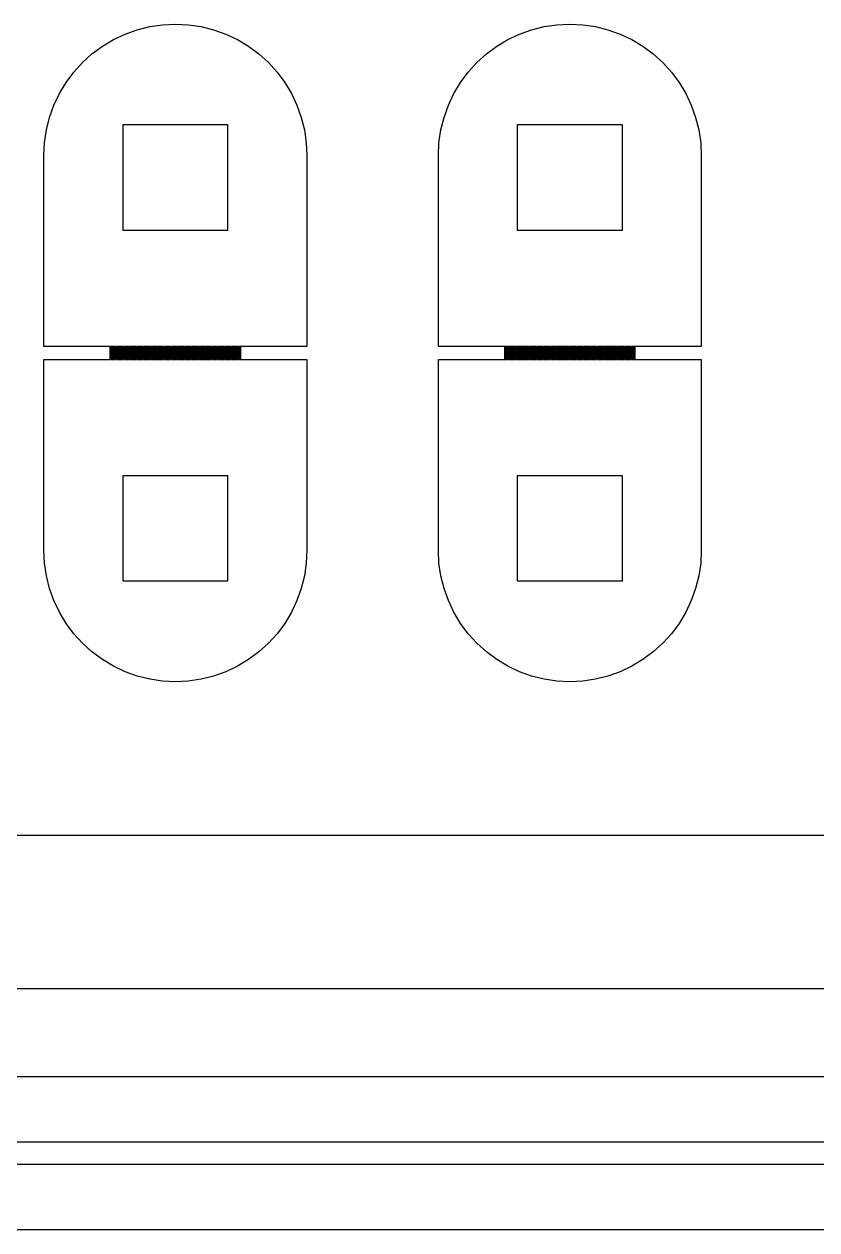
# Model space of a CAD drawing. Extents: x -25 to 122, y -49 to 104.
# Drawn here: x 46.92 to 65.36, y -11.21 to 16.81 of the extents above; entities that cross this region are included whole.
import ezdxf

# ---------------------------------------------------------------- set-up
doc = ezdxf.new("R2010")
doc.units = 0

msp = doc.modelspace()

# ---------------------------------------------------------------- linework, layer by layer
for p, q in [((50.1409, 16.7988), (50.4405, 16.8135)), ((50.4405, 16.8135), (50.7401, 16.7988)), ((59.3119, 16.7988), (59.6115, 16.8135)), ((59.6115, 16.8135), (59.9111, 16.7988)), ((48.9994, 16.4525), (49.2706, 16.5808)), ((49.2706, 16.5808), (49.5531, 16.6819)), ((49.5531, 16.6819), (49.8441, 16.7547)), ((49.8441, 16.7547), (50.1409, 16.7988)), ((50.7401, 16.7988), (51.0369, 16.7547)), ((51.0369, 16.7547), (51.3279, 16.6819)), ((51.3279, 16.6819), (51.6104, 16.5808)), ((51.6104, 16.5808), (51.8815, 16.4525)), ((58.1704, 16.4525), (58.4416, 16.5808)), ((58.4416, 16.5808), (58.7241, 16.6819)), ((58.7241, 16.6819), (59.0151, 16.7547)), ((59.0151, 16.7547), (59.3119, 16.7988)), ((59.9111, 16.7988), (60.2079, 16.7547)), ((60.2079, 16.7547), (60.4989, 16.6819)), ((60.4989, 16.6819), (60.7813, 16.5808)), ((60.7813, 16.5808), (61.0526, 16.4525)), ((48.5012, 16.1196), (48.7421, 16.2983)), ((48.7421, 16.2983), (48.9994, 16.4525)), ((51.8815, 16.4525), (52.1389, 16.2983)), ((52.1389, 16.2983), (52.3798, 16.1196)), ((57.6722, 16.1196), (57.9131, 16.2983)), ((57.9131, 16.2983), (58.1704, 16.4525)), ((61.0526, 16.4525), (61.3099, 16.2983)), ((61.3099, 16.2983), (61.5508, 16.1196)), ((48.2789, 15.9181), (48.5012, 16.1196)), ((52.3798, 16.1196), (52.6021, 15.9181)), ((57.4499, 15.9181), (57.6722, 16.1196)), ((61.5508, 16.1196), (61.7731, 15.9181)), ((47.8987, 15.4549), (48.0774, 15.6958)), ((48.0774, 15.6958), (48.2789, 15.9181)), ((52.6021, 15.9181), (52.8036, 15.6958)), ((52.8036, 15.6958), (52.9823, 15.4549)), ((57.0697, 15.4549), (57.2484, 15.6958)), ((57.2484, 15.6958), (57.4499, 15.9181)), ((61.7731, 15.9181), (61.9746, 15.6958)), ((61.9746, 15.6958), (62.1533, 15.4549)), ((47.7445, 15.1975), (47.8987, 15.4549)), ((52.9823, 15.4549), (53.1365, 15.1975)), ((56.9155, 15.1975), (57.0697, 15.4549)), ((62.1533, 15.4549), (62.3075, 15.1975)), ((47.6162, 14.9263), (47.7445, 15.1975)), ((53.1365, 15.1975), (53.2648, 14.9263)), ((56.7872, 14.9263), (56.9155, 15.1975)), ((62.3075, 15.1975), (62.4358, 14.9263)), ((47.5151, 14.6439), (47.6162, 14.9263)), ((53.2648, 14.9263), (53.3659, 14.6439)), ((56.6861, 14.6439), (56.7872, 14.9263)), ((62.4358, 14.9263), (62.5368, 14.6439)), ((47.4422, 14.3529), (47.5151, 14.6439)), ((53.3659, 14.6439), (53.4388, 14.3529)), ((56.6132, 14.3529), (56.6861, 14.6439)), ((62.5368, 14.6439), (62.6098, 14.3529)), ((47.3982, 14.0561), (47.4422, 14.3529)), ((51.6633, 14.4698), (49.2177, 14.4698)), ((49.2177, 14.4698), (49.2177, 12.0242)), ((51.6633, 12.0242), (51.6633, 14.4698)), ((53.4388, 14.3529), (53.4828, 14.0561)), ((56.5692, 14.0561), (56.6132, 14.3529)), ((60.8343, 14.4698), (58.3887, 14.4698)), ((58.3887, 14.4698), (58.3887, 12.0242)), ((60.8343, 12.0242), (60.8343, 14.4698)), ((62.6098, 14.3529), (62.6538, 14.0561)), ((47.3835, 13.7565), (47.3982, 14.0561)), ((53.4828, 14.0561), (53.4975, 13.7565)), ((56.5545, 13.7565), (56.5692, 14.0561)), ((62.6538, 14.0561), (62.6685, 13.7565)), ((47.3835, 9.32384), (47.3835, 13.7565)), ((53.4975, 13.7565), (53.4975, 9.32384)), ((56.5545, 9.32384), (56.5545, 13.7565)), ((62.6685, 13.7565), (62.6685, 9.32384)), ((49.2177, 12.0242), (51.6633, 12.0242)), ((58.3887, 12.0242), (60.8343, 12.0242)), ((48.9273, 9.32384), (47.3835, 9.32384)), ((48.9273, 9.01814), (48.9273, 9.32384)), ((48.968, 9.32384), (48.9375, 9.32384)), ((48.9375, 9.32384), (48.9375, 9.01814)), ((48.968, 9.01814), (48.968, 9.32384)), ((49.0088, 9.32384), (48.9782, 9.32384)), ((48.9782, 9.32384), (48.9782, 9.01814)), ((49.0088, 9.01814), (49.0088, 9.32384)), ((49.0496, 9.32384), (49.019, 9.32384)), ((49.019, 9.32384), (49.019, 9.01814)), ((49.0496, 9.01814), (49.0496, 9.32384)), ((49.0903, 9.32384), (49.0598, 9.32384)), ((49.0598, 9.32384), (49.0598, 9.01814)), ((49.0903, 9.01814), (49.0903, 9.32384)), ((49.1311, 9.32384), (49.1005, 9.32384)), ((49.1005, 9.32384), (49.1005, 9.01814)), ((49.1311, 9.01814), (49.1311, 9.32384)), ((49.1718, 9.32384), (49.1413, 9.32384)), ((49.1413, 9.32384), (49.1413, 9.01814)), ((49.1718, 9.01814), (49.1718, 9.32384)), ((49.2126, 9.32384), (49.182, 9.32384)), ((49.182, 9.32384), (49.182, 9.01814)), ((49.2126, 9.01814), (49.2126, 9.32384)), ((49.2534, 9.32384), (49.2228, 9.32384)), ((49.2228, 9.32384), (49.2228, 9.01814)), ((49.2534, 9.01814), (49.2534, 9.32384)), ((49.2941, 9.32384), (49.2635, 9.32384)), ((49.2635, 9.32384), (49.2635, 9.01814)), ((49.2941, 9.01814), (49.2941, 9.32384)), ((49.3349, 9.32384), (49.3043, 9.32384)), ((49.3043, 9.32384), (49.3043, 9.01814)), ((49.3349, 9.01814), (49.3349, 9.32384)), ((49.3756, 9.32384), (49.3451, 9.32384)), ((49.3451, 9.32384), (49.3451, 9.01814)), ((49.3756, 9.01814), (49.3756, 9.32384)), ((49.4164, 9.32384), (49.3858, 9.32384)), ((49.3858, 9.32384), (49.3858, 9.01814)), ((49.4164, 9.01814), (49.4164, 9.32384)), ((49.4572, 9.32384), (49.4266, 9.32384)), ((49.4266, 9.32384), (49.4266, 9.01814)), ((49.4572, 9.01814), (49.4572, 9.32384)), ((49.4979, 9.32384), (49.4674, 9.32384)), ((49.4674, 9.32384), (49.4674, 9.01814)), ((49.4979, 9.01814), (49.4979, 9.32384)), ((49.5387, 9.32384), (49.5081, 9.32384)), ((49.5081, 9.32384), (49.5081, 9.01814)), ((49.5387, 9.01814), (49.5387, 9.32384)), ((49.5795, 9.32384), (49.5489, 9.32384)), ((49.5489, 9.32384), (49.5489, 9.01814)), ((49.5795, 9.01814), (49.5795, 9.32384)), ((49.6202, 9.32384), (49.5896, 9.32384)), ((49.5896, 9.32384), (49.5896, 9.01814)), ((49.6202, 9.01814), (49.6202, 9.32384)), ((49.661, 9.32384), (49.6304, 9.32384)), ((49.6304, 9.32384), (49.6304, 9.01814)), ((49.661, 9.01814), (49.661, 9.32384)), ((49.7017, 9.32384), (49.6712, 9.32384)), ((49.6712, 9.32384), (49.6712, 9.01814)), ((49.7017, 9.01814), (49.7017, 9.32384)), ((49.7425, 9.32384), (49.7119, 9.32384)), ((49.7119, 9.32384), (49.7119, 9.01814)), ((49.7425, 9.01814), (49.7425, 9.32384)), ((49.7832, 9.32384), (49.7527, 9.32384)), ((49.7527, 9.32384), (49.7527, 9.01814)), ((49.7832, 9.01814), (49.7832, 9.32384)), ((49.824, 9.32384), (49.7934, 9.32384)), ((49.7934, 9.32384), (49.7934, 9.01814)), ((49.824, 9.01814), (49.824, 9.32384)), ((49.8648, 9.32384), (49.8342, 9.32384)), ((49.8342, 9.32384), (49.8342, 9.01814)), ((49.8648, 9.01814), (49.8648, 9.32384)), ((49.9055, 9.32384), (49.875, 9.32384)), ((49.875, 9.32384), (49.875, 9.01814)), ((49.9055, 9.01814), (49.9055, 9.32384)), ((49.9463, 9.32384), (49.9157, 9.32384)), ((49.9157, 9.32384), (49.9157, 9.01814)), ((49.9463, 9.01814), (49.9463, 9.32384)), ((49.987, 9.32384), (49.9565, 9.32384)), ((49.9565, 9.32384), (49.9565, 9.01814)), ((49.987, 9.01814), (49.987, 9.32384)), ((50.0278, 9.32384), (49.9972, 9.32384)), ((49.9972, 9.32384), (49.9972, 9.01814)), ((50.0278, 9.01814), (50.0278, 9.32384)), ((50.0686, 9.32384), (50.038, 9.32384)), ((50.038, 9.32384), (50.038, 9.01814)), ((50.0686, 9.01814), (50.0686, 9.32384)), ((50.1093, 9.32384), (50.0788, 9.32384)), ((50.0788, 9.32384), (50.0788, 9.01814)), ((50.1093, 9.01814), (50.1093, 9.32384)), ((50.1501, 9.32384), (50.1195, 9.32384)), ((50.1195, 9.32384), (50.1195, 9.01814)), ((50.1501, 9.01814), (50.1501, 9.32384)), ((50.1908, 9.32384), (50.1603, 9.32384)), ((50.1603, 9.32384), (50.1603, 9.01814)), ((50.1908, 9.01814), (50.1908, 9.32384)), ((50.2316, 9.32384), (50.201, 9.32384)), ((50.201, 9.32384), (50.201, 9.01814)), ((50.2316, 9.01814), (50.2316, 9.32384)), ((50.2724, 9.32384), (50.2418, 9.32384)), ((50.2418, 9.32384), (50.2418, 9.01814)), ((50.2724, 9.01814), (50.2724, 9.32384)), ((50.3131, 9.32384), (50.2825, 9.32384)), ((50.2825, 9.32384), (50.2825, 9.01814)), ((50.3131, 9.01814), (50.3131, 9.32384)), ((50.3539, 9.32384), (50.3233, 9.32384)), ((50.3233, 9.32384), (50.3233, 9.01814)), ((50.3539, 9.01814), (50.3539, 9.32384)), ((50.3946, 9.32384), (50.3641, 9.32384)), ((50.3641, 9.32384), (50.3641, 9.01814)), ((50.3946, 9.01814), (50.3946, 9.32384)), ((50.4354, 9.32384), (50.4048, 9.32384)), ((50.4048, 9.32384), (50.4048, 9.01814)), ((50.4354, 9.01814), (50.4354, 9.32384)), ((50.4762, 9.32384), (50.4456, 9.32384)), ((50.4456, 9.32384), (50.4456, 9.01814)), ((50.4762, 9.01814), (50.4762, 9.32384)), ((50.5169, 9.32384), (50.4863, 9.32384)), ((50.4863, 9.32384), (50.4863, 9.01814)), ((50.5169, 9.01814), (50.5169, 9.32384)), ((50.5577, 9.32384), (50.5271, 9.32384)), ((50.5271, 9.32384), (50.5271, 9.01814)), ((50.5577, 9.01814), (50.5577, 9.32384)), ((50.5984, 9.32384), (50.5679, 9.32384)), ((50.5679, 9.32384), (50.5679, 9.01814)), ((50.5984, 9.01814), (50.5984, 9.32384)), ((50.6392, 9.32384), (50.6086, 9.32384)), ((50.6086, 9.32384), (50.6086, 9.01814)), ((50.6392, 9.01814), (50.6392, 9.32384)), ((50.6799, 9.32384), (50.6494, 9.32384)), ((50.6494, 9.32384), (50.6494, 9.01814)), ((50.6799, 9.01814), (50.6799, 9.32384)), ((50.7207, 9.32384), (50.6901, 9.32384)), ((50.6901, 9.32384), (50.6901, 9.01814)), ((50.7207, 9.01814), (50.7207, 9.32384)), ((50.7615, 9.32384), (50.7309, 9.32384)), ((50.7309, 9.32384), (50.7309, 9.01814)), ((50.7615, 9.01814), (50.7615, 9.32384)), ((50.8022, 9.32384), (50.7717, 9.32384)), ((50.7717, 9.32384), (50.7717, 9.01814)), ((50.8022, 9.01814), (50.8022, 9.32384)), ((50.843, 9.32384), (50.8124, 9.32384)), ((50.8124, 9.32384), (50.8124, 9.01814)), ((50.843, 9.01814), (50.843, 9.32384)), ((50.8838, 9.32384), (50.8532, 9.32384)), ((50.8532, 9.32384), (50.8532, 9.01814)), ((50.8838, 9.01814), (50.8838, 9.32384)), ((50.9245, 9.32384), (50.8939, 9.32384)), ((50.8939, 9.32384), (50.8939, 9.01814)), ((50.9245, 9.01814), (50.9245, 9.32384)), ((50.9653, 9.32384), (50.9347, 9.32384)), ((50.9347, 9.32384), (50.9347, 9.01814)), ((50.9653, 9.01814), (50.9653, 9.32384)), ((51.006, 9.32384), (50.9755, 9.32384)), ((50.9755, 9.32384), (50.9755, 9.01814)), ((51.006, 9.01814), (51.006, 9.32384)), ((51.0468, 9.32384), (51.0162, 9.32384)), ((51.0162, 9.32384), (51.0162, 9.01814)), ((51.0468, 9.01814), (51.0468, 9.32384)), ((51.0876, 9.32384), (51.057, 9.32384)), ((51.057, 9.32384), (51.057, 9.01814)), ((51.0876, 9.01814), (51.0876, 9.32384)), ((51.1283, 9.32384), (51.0977, 9.32384)), ((51.0977, 9.32384), (51.0977, 9.01814)), ((51.1283, 9.01814), (51.1283, 9.32384)), ((51.1691, 9.32384), (51.1385, 9.32384)), ((51.1385, 9.32384), (51.1385, 9.01814)), ((51.1691, 9.01814), (51.1691, 9.32384)), ((51.2098, 9.32384), (51.1793, 9.32384)), ((51.1793, 9.32384), (51.1793, 9.01814)), ((51.2098, 9.01814), (51.2098, 9.32384)), ((51.2506, 9.32384), (51.22, 9.32384)), ((51.22, 9.32384), (51.22, 9.01814)), ((51.2506, 9.01814), (51.2506, 9.32384)), ((51.2914, 9.32384), (51.2608, 9.32384)), ((51.2608, 9.32384), (51.2608, 9.01814)), ((51.2914, 9.01814), (51.2914, 9.32384)), ((51.3321, 9.32384), (51.3015, 9.32384)), ((51.3015, 9.32384), (51.3015, 9.01814)), ((51.3321, 9.01814), (51.3321, 9.32384)), ((51.3729, 9.32384), (51.3423, 9.32384)), ((51.3423, 9.32384), (51.3423, 9.01814)), ((51.3729, 9.01814), (51.3729, 9.32384)), ((51.4136, 9.32384), (51.3831, 9.32384)), ((51.3831, 9.32384), (51.3831, 9.01814)), ((51.4136, 9.01814), (51.4136, 9.32384)), ((51.4544, 9.32384), (51.4238, 9.32384)), ((51.4238, 9.32384), (51.4238, 9.01814)), ((51.4544, 9.01814), (51.4544, 9.32384)), ((51.4951, 9.32384), (51.4646, 9.32384)), ((51.4646, 9.32384), (51.4646, 9.01814)), ((51.4951, 9.01814), (51.4951, 9.32384)), ((51.5359, 9.32384), (51.5053, 9.32384)), ((51.5053, 9.32384), (51.5053, 9.01814)), ((51.5359, 9.01814), (51.5359, 9.32384)), ((51.5767, 9.32384), (51.5461, 9.32384)), ((51.5461, 9.32384), (51.5461, 9.01814)), ((51.5767, 9.01814), (51.5767, 9.32384)), ((51.6174, 9.32384), (51.5869, 9.32384)), ((51.5869, 9.32384), (51.5869, 9.01814)), ((51.6174, 9.01814), (51.6174, 9.32384)), ((51.6582, 9.32384), (51.6276, 9.32384)), ((51.6276, 9.32384), (51.6276, 9.01814)), ((51.6582, 9.01814), (51.6582, 9.32384)), ((51.6989, 9.32384), (51.6684, 9.32384)), ((51.6684, 9.32384), (51.6684, 9.01814)), ((51.6989, 9.01814), (51.6989, 9.32384)), ((51.7397, 9.32384), (51.7091, 9.32384)), ((51.7091, 9.32384), (51.7091, 9.01814)), ((51.7397, 9.01814), (51.7397, 9.32384)), ((51.7805, 9.32384), (51.7499, 9.32384)), ((51.7499, 9.32384), (51.7499, 9.01814)), ((51.7805, 9.01814), (51.7805, 9.32384)), ((51.8212, 9.32384), (51.7907, 9.32384)), ((51.7907, 9.32384), (51.7907, 9.01814)), ((51.8212, 9.01814), (51.8212, 9.32384)), ((51.862, 9.32384), (51.8314, 9.32384)), ((51.8314, 9.32384), (51.8314, 9.01814)), ((51.862, 9.01814), (51.862, 9.32384)), ((51.9028, 9.32384), (51.8722, 9.32384)), ((51.8722, 9.32384), (51.8722, 9.01814)), ((51.9028, 9.01814), (51.9028, 9.32384)), ((51.9435, 9.32384), (51.9129, 9.32384)), ((51.9129, 9.32384), (51.9129, 9.01814)), ((51.9435, 9.01814), (51.9435, 9.32384)), ((53.4975, 9.32384), (51.9537, 9.32384)), ((51.9537, 9.32384), (51.9537, 9.01814)), ((58.0983, 9.32384), (56.5545, 9.32384)), ((58.0983, 9.01814), (58.0983, 9.32384)), ((58.139, 9.32384), (58.1085, 9.32384)), ((58.1085, 9.32384), (58.1085, 9.01814)), ((58.139, 9.01814), (58.139, 9.32384)), ((58.1798, 9.32384), (58.1492, 9.32384)), ((58.1492, 9.32384), (58.1492, 9.01814)), ((58.1798, 9.01814), (58.1798, 9.32384)), ((58.2206, 9.32384), (58.19, 9.32384)), ((58.19, 9.32384), (58.19, 9.01814)), ((58.2206, 9.01814), (58.2206, 9.32384)), ((58.2613, 9.32384), (58.2308, 9.32384)), ((58.2308, 9.32384), (58.2308, 9.01814)), ((58.2613, 9.01814), (58.2613, 9.32384)), ((58.3021, 9.32384), (58.2715, 9.32384)), ((58.2715, 9.32384), (58.2715, 9.01814)), ((58.3021, 9.01814), (58.3021, 9.32384)), ((58.3428, 9.32384), (58.3123, 9.32384)), ((58.3123, 9.32384), (58.3123, 9.01814)), ((58.3428, 9.01814), (58.3428, 9.32384)), ((58.3836, 9.32384), (58.353, 9.32384)), ((58.353, 9.32384), (58.353, 9.01814)), ((58.3836, 9.01814), (58.3836, 9.32384)), ((58.4244, 9.32384), (58.3938, 9.32384)), ((58.3938, 9.32384), (58.3938, 9.01814)), ((58.4244, 9.01814), (58.4244, 9.32384)), ((58.4651, 9.32384), (58.4346, 9.32384)), ((58.4346, 9.32384), (58.4346, 9.01814)), ((58.4651, 9.01814), (58.4651, 9.32384)), ((58.5059, 9.32384), (58.4753, 9.32384)), ((58.4753, 9.32384), (58.4753, 9.01814)), ((58.5059, 9.01814), (58.5059, 9.32384)), ((58.5466, 9.32384), (58.5161, 9.32384)), ((58.5161, 9.32384), (58.5161, 9.01814)), ((58.5466, 9.01814), (58.5466, 9.32384)), ((58.5874, 9.32384), (58.5568, 9.32384)), ((58.5568, 9.32384), (58.5568, 9.01814)), ((58.5874, 9.01814), (58.5874, 9.32384)), ((58.6282, 9.32384), (58.5976, 9.32384)), ((58.5976, 9.32384), (58.5976, 9.01814)), ((58.6282, 9.01814), (58.6282, 9.32384)), ((58.6689, 9.32384), (58.6384, 9.32384)), ((58.6384, 9.32384), (58.6384, 9.01814)), ((58.6689, 9.01814), (58.6689, 9.32384)), ((58.7097, 9.32384), (58.6791, 9.32384)), ((58.6791, 9.32384), (58.6791, 9.01814)), ((58.7097, 9.01814), (58.7097, 9.32384)), ((58.7505, 9.32384), (58.7199, 9.32384)), ((58.7199, 9.32384), (58.7199, 9.01814)), ((58.7505, 9.01814), (58.7505, 9.32384)), ((58.7912, 9.32384), (58.7606, 9.32384)), ((58.7606, 9.32384), (58.7606, 9.01814)), ((58.7912, 9.01814), (58.7912, 9.32384)), ((58.832, 9.32384), (58.8014, 9.32384)), ((58.8014, 9.32384), (58.8014, 9.01814)), ((58.832, 9.01814), (58.832, 9.32384)), ((58.8727, 9.32384), (58.8422, 9.32384)), ((58.8422, 9.32384), (58.8422, 9.01814)), ((58.8727, 9.01814), (58.8727, 9.32384)), ((58.9135, 9.32384), (58.8829, 9.32384)), ((58.8829, 9.32384), (58.8829, 9.01814)), ((58.9135, 9.01814), (58.9135, 9.32384)), ((58.9543, 9.32384), (58.9237, 9.32384)), ((58.9237, 9.32384), (58.9237, 9.01814)), ((58.9543, 9.01814), (58.9543, 9.32384)), ((58.995, 9.32384), (58.9644, 9.32384)), ((58.9644, 9.32384), (58.9644, 9.01814)), ((58.995, 9.01814), (58.995, 9.32384)), ((59.0358, 9.32384), (59.0052, 9.32384)), ((59.0052, 9.32384), (59.0052, 9.01814)), ((59.0358, 9.01814), (59.0358, 9.32384)), ((59.0765, 9.32384), (59.046, 9.32384)), ((59.046, 9.32384), (59.046, 9.01814)), ((59.0765, 9.01814), (59.0765, 9.32384)), ((59.1173, 9.32384), (59.0867, 9.32384)), ((59.0867, 9.32384), (59.0867, 9.01814)), ((59.1173, 9.01814), (59.1173, 9.32384)), ((59.1581, 9.32384), (59.1275, 9.32384)), ((59.1275, 9.32384), (59.1275, 9.01814)), ((59.1581, 9.01814), (59.1581, 9.32384)), ((59.1988, 9.32384), (59.1682, 9.32384)), ((59.1682, 9.32384), (59.1682, 9.01814)), ((59.1988, 9.01814), (59.1988, 9.32384)), ((59.2396, 9.32384), (59.209, 9.32384)), ((59.209, 9.32384), (59.209, 9.01814)), ((59.2396, 9.01814), (59.2396, 9.32384)), ((59.2803, 9.32384), (59.2498, 9.32384)), ((59.2498, 9.32384), (59.2498, 9.01814)), ((59.2803, 9.01814), (59.2803, 9.32384)), ((59.3211, 9.32384), (59.2905, 9.32384)), ((59.2905, 9.32384), (59.2905, 9.01814)), ((59.3211, 9.01814), (59.3211, 9.32384)), ((59.3618, 9.32384), (59.3313, 9.32384)), ((59.3313, 9.32384), (59.3313, 9.01814)), ((59.3618, 9.01814), (59.3618, 9.32384)), ((59.4026, 9.32384), (59.372, 9.32384)), ((59.372, 9.32384), (59.372, 9.01814)), ((59.4026, 9.01814), (59.4026, 9.32384)), ((59.4434, 9.32384), (59.4128, 9.32384)), ((59.4128, 9.32384), (59.4128, 9.01814)), ((59.4434, 9.01814), (59.4434, 9.32384)), ((59.4841, 9.32384), (59.4536, 9.32384)), ((59.4536, 9.32384), (59.4536, 9.01814)), ((59.4841, 9.01814), (59.4841, 9.32384)), ((59.5249, 9.32384), (59.4943, 9.32384)), ((59.4943, 9.32384), (59.4943, 9.01814)), ((59.5249, 9.01814), (59.5249, 9.32384)), ((59.5656, 9.32384), (59.5351, 9.32384)), ((59.5351, 9.32384), (59.5351, 9.01814)), ((59.5656, 9.01814), (59.5656, 9.32384)), ((59.6064, 9.32384), (59.5758, 9.32384)), ((59.5758, 9.32384), (59.5758, 9.01814)), ((59.6064, 9.01814), (59.6064, 9.32384)), ((59.6471, 9.32384), (59.6166, 9.32384)), ((59.6166, 9.32384), (59.6166, 9.01814)), ((59.6471, 9.01814), (59.6471, 9.32384)), ((59.6879, 9.32384), (59.6573, 9.32384)), ((59.6573, 9.32384), (59.6573, 9.01814)), ((59.6879, 9.01814), (59.6879, 9.32384)), ((59.7287, 9.32384), (59.6981, 9.32384)), ((59.6981, 9.32384), (59.6981, 9.01814)), ((59.7287, 9.01814), (59.7287, 9.32384)), ((59.7694, 9.32384), (59.7389, 9.32384)), ((59.7389, 9.32384), (59.7389, 9.01814)), ((59.7694, 9.01814), (59.7694, 9.32384)), ((59.8102, 9.32384), (59.7796, 9.32384)), ((59.7796, 9.32384), (59.7796, 9.01814)), ((59.8102, 9.01814), (59.8102, 9.32384)), ((59.8509, 9.32384), (59.8204, 9.32384)), ((59.8204, 9.32384), (59.8204, 9.01814)), ((59.8509, 9.01814), (59.8509, 9.32384)), ((59.8917, 9.32384), (59.8611, 9.32384)), ((59.8611, 9.32384), (59.8611, 9.01814)), ((59.8917, 9.01814), (59.8917, 9.32384)), ((59.9325, 9.32384), (59.9019, 9.32384)), ((59.9019, 9.32384), (59.9019, 9.01814)), ((59.9325, 9.01814), (59.9325, 9.32384)), ((59.9732, 9.32384), (59.9427, 9.32384)), ((59.9427, 9.32384), (59.9427, 9.01814)), ((59.9732, 9.01814), (59.9732, 9.32384)), ((60.014, 9.32384), (59.9834, 9.32384)), ((59.9834, 9.32384), (59.9834, 9.01814)), ((60.014, 9.01814), (60.014, 9.32384)), ((60.0547, 9.32384), (60.0242, 9.32384)), ((60.0242, 9.32384), (60.0242, 9.01814)), ((60.0547, 9.01814), (60.0547, 9.32384)), ((60.0955, 9.32384), (60.0649, 9.32384)), ((60.0649, 9.32384), (60.0649, 9.01814)), ((60.0955, 9.01814), (60.0955, 9.32384)), ((60.1363, 9.32384), (60.1057, 9.32384)), ((60.1057, 9.32384), (60.1057, 9.01814)), ((60.1363, 9.01814), (60.1363, 9.32384)), ((60.177, 9.32384), (60.1465, 9.32384)), ((60.1465, 9.32384), (60.1465, 9.01814)), ((60.177, 9.01814), (60.177, 9.32384)), ((60.2178, 9.32384), (60.1872, 9.32384)), ((60.1872, 9.32384), (60.1872, 9.01814)), ((60.2178, 9.01814), (60.2178, 9.32384)), ((60.2585, 9.32384), (60.228, 9.32384)), ((60.228, 9.32384), (60.228, 9.01814)), ((60.2585, 9.01814), (60.2585, 9.32384)), ((60.2993, 9.32384), (60.2687, 9.32384)), ((60.2687, 9.32384), (60.2687, 9.01814)), ((60.2993, 9.01814), (60.2993, 9.32384)), ((60.3401, 9.32384), (60.3095, 9.32384)), ((60.3095, 9.32384), (60.3095, 9.01814)), ((60.3401, 9.01814), (60.3401, 9.32384)), ((60.3808, 9.32384), (60.3503, 9.32384)), ((60.3503, 9.32384), (60.3503, 9.01814)), ((60.3808, 9.01814), (60.3808, 9.32384)), ((60.4216, 9.32384), (60.391, 9.32384)), ((60.391, 9.32384), (60.391, 9.01814)), ((60.4216, 9.01814), (60.4216, 9.32384)), ((60.4623, 9.32384), (60.4318, 9.32384)), ((60.4318, 9.32384), (60.4318, 9.01814)), ((60.4623, 9.01814), (60.4623, 9.32384)), ((60.5031, 9.32384), (60.4725, 9.32384)), ((60.4725, 9.32384), (60.4725, 9.01814)), ((60.5031, 9.01814), (60.5031, 9.32384)), ((60.5439, 9.32384), (60.5133, 9.32384)), ((60.5133, 9.32384), (60.5133, 9.01814)), ((60.5439, 9.01814), (60.5439, 9.32384)), ((60.5846, 9.32384), (60.5541, 9.32384)), ((60.5541, 9.32384), (60.5541, 9.01814)), ((60.5846, 9.01814), (60.5846, 9.32384)), ((60.6254, 9.32384), (60.5948, 9.32384)), ((60.5948, 9.32384), (60.5948, 9.01814)), ((60.6254, 9.01814), (60.6254, 9.32384)), ((60.6662, 9.32384), (60.6356, 9.32384)), ((60.6356, 9.32384), (60.6356, 9.01814)), ((60.6662, 9.01814), (60.6662, 9.32384)), ((60.7069, 9.32384), (60.6763, 9.32384)), ((60.6763, 9.32384), (60.6763, 9.01814)), ((60.7069, 9.01814), (60.7069, 9.32384)), ((60.7477, 9.32384), (60.7171, 9.32384)), ((60.7171, 9.32384), (60.7171, 9.01814)), ((60.7477, 9.01814), (60.7477, 9.32384)), ((60.7884, 9.32384), (60.7579, 9.32384)), ((60.7579, 9.32384), (60.7579, 9.01814)), ((60.7884, 9.01814), (60.7884, 9.32384)), ((60.8292, 9.32384), (60.7986, 9.32384)), ((60.7986, 9.32384), (60.7986, 9.01814)), ((60.8292, 9.01814), (60.8292, 9.32384)), ((60.8699, 9.32384), (60.8394, 9.32384)), ((60.8394, 9.32384), (60.8394, 9.01814)), ((60.8699, 9.01814), (60.8699, 9.32384)), ((60.9107, 9.32384), (60.8801, 9.32384)), ((60.8801, 9.32384), (60.8801, 9.01814)), ((60.9107, 9.01814), (60.9107, 9.32384)), ((60.9515, 9.32384), (60.9209, 9.32384)), ((60.9209, 9.32384), (60.9209, 9.01814)), ((60.9515, 9.01814), (60.9515, 9.32384)), ((60.9922, 9.32384), (60.9617, 9.32384)), ((60.9617, 9.32384), (60.9617, 9.01814)), ((60.9922, 9.01814), (60.9922, 9.32384)), ((61.033, 9.32384), (61.0024, 9.32384)), ((61.0024, 9.32384), (61.0024, 9.01814)), ((61.033, 9.01814), (61.033, 9.32384)), ((61.0738, 9.32384), (61.0432, 9.32384)), ((61.0432, 9.32384), (61.0432, 9.01814)), ((61.0738, 9.01814), (61.0738, 9.32384)), ((61.1145, 9.32384), (61.0839, 9.32384)), ((61.0839, 9.32384), (61.0839, 9.01814)), ((61.1145, 9.01814), (61.1145, 9.32384)), ((62.6685, 9.32384), (61.1247, 9.32384)), ((61.1247, 9.32384), (61.1247, 9.01814)), ((47.3835, 4.58549), (47.3835, 9.01814)), ((47.3835, 9.01814), (48.9273, 9.01814)), ((48.9375, 9.01814), (48.968, 9.01814)), ((48.9782, 9.01814), (49.0088, 9.01814)), ((49.019, 9.01814), (49.0496, 9.01814)), ((49.0598, 9.01814), (49.0903, 9.01814)), ((49.1005, 9.01814), (49.1311, 9.01814)), ((49.1413, 9.01814), (49.1718, 9.01814)), ((49.182, 9.01814), (49.2126, 9.01814)), ((49.2228, 9.01814), (49.2534, 9.01814)), ((49.2635, 9.01814), (49.2941, 9.01814)), ((49.3043, 9.01814), (49.3349, 9.01814)), ((49.3451, 9.01814), (49.3756, 9.01814)), ((49.3858, 9.01814), (49.4164, 9.01814)), ((49.4266, 9.01814), (49.4572, 9.01814)), ((49.4674, 9.01814), (49.4979, 9.01814)), ((49.5081, 9.01814), (49.5387, 9.01814)), ((49.5489, 9.01814), (49.5795, 9.01814)), ((49.5896, 9.01814), (49.6202, 9.01814)), ((49.6304, 9.01814), (49.661, 9.01814)), ((49.6712, 9.01814), (49.7017, 9.01814)), ((49.7119, 9.01814), (49.7425, 9.01814)), ((49.7527, 9.01814), (49.7832, 9.01814)), ((49.7934, 9.01814), (49.824, 9.01814)), ((49.8342, 9.01814), (49.8648, 9.01814)), ((49.875, 9.01814), (49.9055, 9.01814)), ((49.9157, 9.01814), (49.9463, 9.01814)), ((49.9565, 9.01814), (49.987, 9.01814)), ((49.9972, 9.01814), (50.0278, 9.01814)), ((50.038, 9.01814), (50.0686, 9.01814)), ((50.0788, 9.01814), (50.1093, 9.01814)), ((50.1195, 9.01814), (50.1501, 9.01814)), ((50.1603, 9.01814), (50.1908, 9.01814)), ((50.201, 9.01814), (50.2316, 9.01814)), ((50.2418, 9.01814), (50.2724, 9.01814)), ((50.2825, 9.01814), (50.3131, 9.01814)), ((50.3233, 9.01814), (50.3539, 9.01814)), ((50.3641, 9.01814), (50.3946, 9.01814)), ((50.4048, 9.01814), (50.4354, 9.01814)), ((50.4456, 9.01814), (50.4762, 9.01814)), ((50.4863, 9.01814), (50.5169, 9.01814)), ((50.5271, 9.01814), (50.5577, 9.01814)), ((50.5679, 9.01814), (50.5984, 9.01814)), ((50.6086, 9.01814), (50.6392, 9.01814)), ((50.6494, 9.01814), (50.6799, 9.01814)), ((50.6901, 9.01814), (50.7207, 9.01814)), ((50.7309, 9.01814), (50.7615, 9.01814)), ((50.7717, 9.01814), (50.8022, 9.01814)), ((50.8124, 9.01814), (50.843, 9.01814)), ((50.8532, 9.01814), (50.8838, 9.01814)), ((50.8939, 9.01814), (50.9245, 9.01814)), ((50.9347, 9.01814), (50.9653, 9.01814)), ((50.9755, 9.01814), (51.006, 9.01814)), ((51.0162, 9.01814), (51.0468, 9.01814)), ((51.057, 9.01814), (51.0876, 9.01814)), ((51.0977, 9.01814), (51.1283, 9.01814)), ((51.1385, 9.01814), (51.1691, 9.01814)), ((51.1793, 9.01814), (51.2098, 9.01814)), ((51.22, 9.01814), (51.2506, 9.01814)), ((51.2608, 9.01814), (51.2914, 9.01814)), ((51.3015, 9.01814), (51.3321, 9.01814)), ((51.3423, 9.01814), (51.3729, 9.01814)), ((51.3831, 9.01814), (51.4136, 9.01814)), ((51.4238, 9.01814), (51.4544, 9.01814)), ((51.4646, 9.01814), (51.4951, 9.01814)), ((51.5053, 9.01814), (51.5359, 9.01814)), ((51.5461, 9.01814), (51.5767, 9.01814)), ((51.5869, 9.01814), (51.6174, 9.01814)), ((51.6276, 9.01814), (51.6582, 9.01814)), ((51.6684, 9.01814), (51.6989, 9.01814)), ((51.7091, 9.01814), (51.7397, 9.01814)), ((51.7499, 9.01814), (51.7805, 9.01814)), ((51.7907, 9.01814), (51.8212, 9.01814)), ((51.8314, 9.01814), (51.862, 9.01814)), ((51.8722, 9.01814), (51.9028, 9.01814)), ((51.9129, 9.01814), (51.9435, 9.01814)), ((51.9537, 9.01814), (53.4975, 9.01814)), ((53.4975, 9.01814), (53.4975, 4.58549)), ((56.5545, 4.58549), (56.5545, 9.01814)), ((56.5545, 9.01814), (58.0983, 9.01814)), ((58.1085, 9.01814), (58.139, 9.01814)), ((58.1492, 9.01814), (58.1798, 9.01814)), ((58.19, 9.01814), (58.2206, 9.01814)), ((58.2308, 9.01814), (58.2613, 9.01814)), ((58.2715, 9.01814), (58.3021, 9.01814)), ((58.3123, 9.01814), (58.3428, 9.01814)), ((58.353, 9.01814), (58.3836, 9.01814)), ((58.3938, 9.01814), (58.4244, 9.01814)), ((58.4346, 9.01814), (58.4651, 9.01814)), ((58.4753, 9.01814), (58.5059, 9.01814)), ((58.5161, 9.01814), (58.5466, 9.01814)), ((58.5568, 9.01814), (58.5874, 9.01814)), ((58.5976, 9.01814), (58.6282, 9.01814)), ((58.6384, 9.01814), (58.6689, 9.01814)), ((58.6791, 9.01814), (58.7097, 9.01814)), ((58.7199, 9.01814), (58.7505, 9.01814)), ((58.7606, 9.01814), (58.7912, 9.01814)), ((58.8014, 9.01814), (58.832, 9.01814)), ((58.8422, 9.01814), (58.8727, 9.01814)), ((58.8829, 9.01814), (58.9135, 9.01814)), ((58.9237, 9.01814), (58.9543, 9.01814)), ((58.9644, 9.01814), (58.995, 9.01814)), ((59.0052, 9.01814), (59.0358, 9.01814)), ((59.046, 9.01814), (59.0765, 9.01814)), ((59.0867, 9.01814), (59.1173, 9.01814)), ((59.1275, 9.01814), (59.1581, 9.01814)), ((59.1682, 9.01814), (59.1988, 9.01814)), ((59.209, 9.01814), (59.2396, 9.01814)), ((59.2498, 9.01814), (59.2803, 9.01814)), ((59.2905, 9.01814), (59.3211, 9.01814)), ((59.3313, 9.01814), (59.3618, 9.01814)), ((59.372, 9.01814), (59.4026, 9.01814)), ((59.4128, 9.01814), (59.4434, 9.01814)), ((59.4536, 9.01814), (59.4841, 9.01814)), ((59.4943, 9.01814), (59.5249, 9.01814)), ((59.5351, 9.01814), (59.5656, 9.01814)), ((59.5758, 9.01814), (59.6064, 9.01814)), ((59.6166, 9.01814), (59.6471, 9.01814)), ((59.6573, 9.01814), (59.6879, 9.01814)), ((59.6981, 9.01814), (59.7287, 9.01814)), ((59.7389, 9.01814), (59.7694, 9.01814)), ((59.7796, 9.01814), (59.8102, 9.01814)), ((59.8204, 9.01814), (59.8509, 9.01814)), ((59.8611, 9.01814), (59.8917, 9.01814)), ((59.9019, 9.01814), (59.9325, 9.01814)), ((59.9427, 9.01814), (59.9732, 9.01814)), ((59.9834, 9.01814), (60.014, 9.01814)), ((60.0242, 9.01814), (60.0547, 9.01814)), ((60.0649, 9.01814), (60.0955, 9.01814)), ((60.1057, 9.01814), (60.1363, 9.01814)), ((60.1465, 9.01814), (60.177, 9.01814)), ((60.1872, 9.01814), (60.2178, 9.01814)), ((60.228, 9.01814), (60.2585, 9.01814)), ((60.2687, 9.01814), (60.2993, 9.01814)), ((60.3095, 9.01814), (60.3401, 9.01814)), ((60.3503, 9.01814), (60.3808, 9.01814)), ((60.391, 9.01814), (60.4216, 9.01814)), ((60.4318, 9.01814), (60.4623, 9.01814)), ((60.4725, 9.01814), (60.5031, 9.01814)), ((60.5133, 9.01814), (60.5439, 9.01814)), ((60.5541, 9.01814), (60.5846, 9.01814)), ((60.5948, 9.01814), (60.6254, 9.01814)), ((60.6356, 9.01814), (60.6662, 9.01814)), ((60.6763, 9.01814), (60.7069, 9.01814)), ((60.7171, 9.01814), (60.7477, 9.01814)), ((60.7579, 9.01814), (60.7884, 9.01814)), ((60.7986, 9.01814), (60.8292, 9.01814)), ((60.8394, 9.01814), (60.8699, 9.01814)), ((60.8801, 9.01814), (60.9107, 9.01814)), ((60.9209, 9.01814), (60.9515, 9.01814)), ((60.9617, 9.01814), (60.9922, 9.01814)), ((61.0024, 9.01814), (61.033, 9.01814)), ((61.0432, 9.01814), (61.0738, 9.01814)), ((61.0839, 9.01814), (61.1145, 9.01814)), ((61.1247, 9.01814), (62.6685, 9.01814)), ((62.6685, 9.01814), (62.6685, 4.58549)), ((51.6633, 6.31781), (49.2177, 6.31781)), ((49.2177, 6.31781), (49.2177, 3.87219)), ((51.6633, 3.87219), (51.6633, 6.31781)), ((60.8343, 6.31781), (58.3887, 6.31781)), ((58.3887, 6.31781), (58.3887, 3.87219)), ((60.8343, 3.87219), (60.8343, 6.31781)), ((47.3982, 4.28587), (47.3835, 4.58549)), ((53.4975, 4.58549), (53.4828, 4.28587)), ((56.5692, 4.28587), (56.5545, 4.58549)), ((62.6685, 4.58549), (62.6538, 4.28587)), ((47.4422, 3.98911), (47.3982, 4.28587)), ((53.4828, 4.28587), (53.4388, 3.98911)), ((56.6132, 3.98911), (56.5692, 4.28587)), ((62.6538, 4.28587), (62.6098, 3.98911)), ((47.5151, 3.69809), (47.4422, 3.98911)), ((53.4388, 3.98911), (53.3659, 3.69809)), ((56.6861, 3.69809), (56.6132, 3.98911)), ((62.6098, 3.98911), (62.5368, 3.69809)), ((47.6162, 3.41563), (47.5151, 3.69809)), ((49.2177, 3.87219), (51.6633, 3.87219)), ((53.3659, 3.69809), (53.2648, 3.41563)), ((56.7872, 3.41563), (56.6861, 3.69809)), ((58.3887, 3.87219), (60.8343, 3.87219)), ((62.5368, 3.69809), (62.4358, 3.41563)), ((47.7445, 3.14444), (47.6162, 3.41563)), ((53.2648, 3.41563), (53.1365, 3.14444)), ((56.9155, 3.14444), (56.7872, 3.41563)), ((62.4358, 3.41563), (62.3075, 3.14444)), ((47.8987, 2.88712), (47.7445, 3.14444)), ((53.1365, 3.14444), (52.9823, 2.88712)), ((57.0697, 2.88712), (56.9155, 3.14444)), ((62.3075, 3.14444), (62.1533, 2.88712)), ((48.0774, 2.64616), (47.8987, 2.88712)), ((52.9823, 2.88712), (52.8036, 2.64616)), ((57.2484, 2.64616), (57.0697, 2.88712)), ((62.1533, 2.88712), (61.9746, 2.64616)), ((48.2789, 2.42387), (48.0774, 2.64616)), ((52.8036, 2.64616), (52.6021, 2.42387)), ((57.4499, 2.42387), (57.2484, 2.64616)), ((61.9746, 2.64616), (61.7731, 2.42387)), ((48.5012, 2.2224), (48.2789, 2.42387)), ((52.6021, 2.42387), (52.3798, 2.2224)), ((57.6722, 2.2224), (57.4499, 2.42387)), ((61.7731, 2.42387), (61.5508, 2.2224)), ((48.7421, 2.0437), (48.5012, 2.2224)), ((48.9994, 1.88947), (48.7421, 2.0437)), ((52.1389, 2.0437), (51.8815, 1.88947)), ((52.3798, 2.2224), (52.1389, 2.0437)), ((57.9131, 2.0437), (57.6722, 2.2224)), ((58.1704, 1.88947), (57.9131, 2.0437)), ((61.3099, 2.0437), (61.0526, 1.88947)), ((61.5508, 2.2224), (61.3099, 2.0437)), ((49.2706, 1.7612), (48.9994, 1.88947)), ((49.5531, 1.66013), (49.2706, 1.7612)), ((51.6104, 1.7612), (51.3279, 1.66013)), ((51.8815, 1.88947), (51.6104, 1.7612)), ((58.4416, 1.7612), (58.1704, 1.88947)), ((58.7241, 1.66013), (58.4416, 1.7612)), ((60.7813, 1.7612), (60.4989, 1.66013)), ((61.0526, 1.88947), (60.7813, 1.7612)), ((49.8441, 1.58723), (49.5531, 1.66013)), ((50.1409, 1.54321), (49.8441, 1.58723)), ((50.4405, 1.52849), (50.1409, 1.54321)), ((50.7401, 1.54321), (50.4405, 1.52849)), ((51.0369, 1.58723), (50.7401, 1.54321)), ((51.3279, 1.66013), (51.0369, 1.58723)), ((59.0151, 1.58723), (58.7241, 1.66013)), ((59.3119, 1.54321), (59.0151, 1.58723)), ((59.6115, 1.52849), (59.3119, 1.54321)), ((59.9111, 1.54321), (59.6115, 1.52849)), ((60.2079, 1.58723), (59.9111, 1.54321)), ((60.4989, 1.66013), (60.2079, 1.58723)), ((46.7466, -2.03799), (69.6741, -2.03799)), ((69.6741, -5.60449), (46.7466, -5.60449)), ((-7.64249, -7.64249), (99.3525, -7.64249)), ((100.881, -9.17099), (-9.17099, -9.17099)), ((-9.6805, -9.6805), (101.39, -9.6805)), ((102.919, -11.209), (-11.209, -11.209))]:
    msp.add_line(p, q)

doc.saveas('drawing.dxf')
